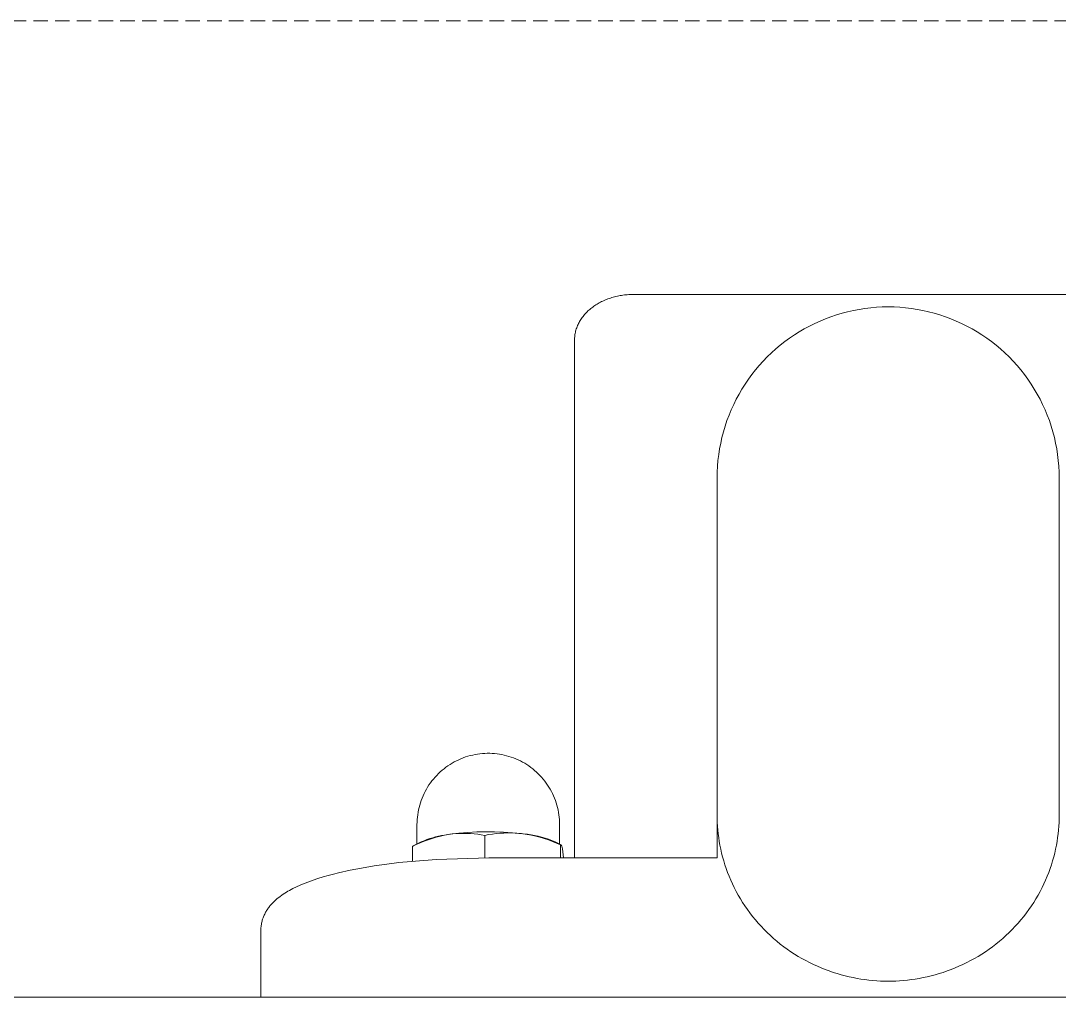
# Model space of a CAD drawing. Header units: millimetres. Extents: x -779 to 3049, y 55 to 2500.
# Drawn here: x -189.4 to -98.4, y 731 to 816.7 of the extents above; entities that cross this region are included whole.
import ezdxf

# ---------------------------------------------------------------- set-up
doc = ezdxf.new("R2010")
doc.units = ezdxf.units.MM
doc.linetypes.add('HIDDEN', pattern=[1.905, 1.27, -0.635])
doc.layers.add('ZANO_R', color=7, linetype='Continuous', lineweight=0)
doc.layers.add('ZANO_R_przerywana', color=7, linetype='HIDDEN', lineweight=0)

msp = doc.modelspace()

# ---------------------------------------------------------------- linework, layer by layer
at = {"layer": 'ZANO_R'}
for p, q in [((-138.044, 792.227), (-138.156, 792.181)), ((-137.931, 792.27), (-138.044, 792.227)), ((-137.818, 792.311), (-137.931, 792.27)), ((-137.704, 792.349), (-137.818, 792.311)), ((-137.584, 792.386), (-137.704, 792.349)), ((-137.465, 792.421), (-137.584, 792.386)), ((-137.344, 792.454), (-137.465, 792.421)), ((-137.223, 792.484), (-137.344, 792.454)), ((-137.101, 792.511), (-137.223, 792.484)), ((-136.978, 792.536), (-137.101, 792.511)), ((-136.856, 792.559), (-136.978, 792.536)), ((-136.732, 792.58), (-136.856, 792.559)), ((-136.609, 792.598), (-136.732, 792.58)), ((-136.484, 792.613), (-136.609, 792.598)), ((-136.36, 792.626), (-136.484, 792.613)), ((-136.235, 792.637), (-136.36, 792.626)), ((-136.11, 792.646), (-136.235, 792.637)), ((-135.985, 792.651), (-136.11, 792.646)), ((-135.86, 792.655), (-135.985, 792.651)), ((-135.735, 792.656), (-135.86, 792.655)), ((-130.424, 792.656), (-135.735, 792.656)), ((-129.454, 792.656), (-130.424, 792.656)), ((-97.262, 792.656), (-129.454, 792.656)), ((-139.599, 791.283), (-139.678, 791.21)), ((-139.518, 791.354), (-139.599, 791.283)), ((-139.435, 791.423), (-139.518, 791.354)), ((-139.351, 791.49), (-139.435, 791.423)), ((-139.261, 791.558), (-139.351, 791.49)), ((-139.169, 791.624), (-139.261, 791.558)), ((-139.077, 791.688), (-139.169, 791.624)), ((-138.982, 791.75), (-139.077, 791.688)), ((-138.887, 791.81), (-138.982, 791.75)), ((-138.79, 791.867), (-138.887, 791.81)), ((-138.691, 791.923), (-138.79, 791.867)), ((-138.592, 791.976), (-138.691, 791.923)), ((-138.485, 792.031), (-138.592, 791.976)), ((-138.376, 792.084), (-138.485, 792.031)), ((-138.267, 792.134), (-138.376, 792.084)), ((-138.156, 792.181), (-138.267, 792.134)), ((-116.41, 791.26), (-115.907, 791.355)), ((-115.907, 791.355), (-115.401, 791.434)), ((-115.401, 791.434), (-114.892, 791.495)), ((-114.892, 791.495), (-114.382, 791.538)), ((-114.382, 791.538), (-113.87, 791.565)), ((-113.87, 791.565), (-113.358, 791.573)), ((-113.358, 791.573), (-112.846, 791.565)), ((-112.846, 791.565), (-112.334, 791.538)), ((-112.334, 791.538), (-111.824, 791.495)), ((-111.824, 791.495), (-111.316, 791.434)), ((-111.316, 791.434), (-110.809, 791.355)), ((-110.809, 791.355), (-110.306, 791.26)), ((-140.354, 790.387), (-140.408, 790.296)), ((-140.297, 790.476), (-140.354, 790.387)), ((-140.238, 790.564), (-140.297, 790.476)), ((-140.176, 790.65), (-140.238, 790.564)), ((-140.112, 790.735), (-140.176, 790.65)), ((-140.046, 790.818), (-140.112, 790.735)), ((-139.977, 790.899), (-140.046, 790.818)), ((-139.906, 790.979), (-139.977, 790.899)), ((-139.832, 791.058), (-139.906, 790.979)), ((-139.756, 791.135), (-139.832, 791.058)), ((-139.678, 791.21), (-139.756, 791.135)), ((-119.334, 790.332), (-118.861, 790.528)), ((-118.861, 790.528), (-118.381, 790.707)), ((-118.381, 790.707), (-117.896, 790.871)), ((-117.896, 790.871), (-117.405, 791.017)), ((-117.405, 791.017), (-116.91, 791.147)), ((-116.91, 791.147), (-116.41, 791.26)), ((-110.306, 791.26), (-109.807, 791.147)), ((-109.807, 791.147), (-109.311, 791.017)), ((-109.311, 791.017), (-108.82, 790.871)), ((-108.82, 790.871), (-108.335, 790.707)), ((-108.335, 790.707), (-107.855, 790.528)), ((-107.855, 790.528), (-107.382, 790.332)), ((-140.732, 789.538), (-140.759, 789.439)), ((-140.702, 789.637), (-140.732, 789.538)), ((-140.669, 789.734), (-140.702, 789.637)), ((-140.632, 789.83), (-140.669, 789.734)), ((-140.593, 789.925), (-140.632, 789.83)), ((-140.552, 790.019), (-140.593, 789.925)), ((-140.507, 790.112), (-140.552, 790.019)), ((-140.46, 790.203), (-140.507, 790.112)), ((-140.408, 790.296), (-140.46, 790.203)), ((-121.152, 789.39), (-120.71, 789.648)), ((-120.71, 789.648), (-120.259, 789.892)), ((-120.259, 789.892), (-119.8, 790.12)), ((-119.8, 790.12), (-119.334, 790.332)), ((-107.382, 790.332), (-106.916, 790.12)), ((-106.916, 790.12), (-106.457, 789.892)), ((-106.457, 789.892), (-106.006, 789.648)), ((-106.006, 789.648), (-105.564, 789.39)), ((-140.857, 788.755), (-140.858, 788.656)), ((-140.858, 757.656), (-140.858, 788.656)), ((-140.852, 788.854), (-140.857, 788.755)), ((-140.844, 788.952), (-140.852, 788.854)), ((-140.833, 789.051), (-140.844, 788.952)), ((-140.819, 789.149), (-140.833, 789.051)), ((-140.802, 789.246), (-140.819, 789.149)), ((-140.782, 789.343), (-140.802, 789.246)), ((-140.759, 789.439), (-140.782, 789.343)), ((-122.422, 788.526), (-122.008, 788.828)), ((-122.008, 788.828), (-121.585, 789.116)), ((-121.585, 789.116), (-121.152, 789.39)), ((-105.564, 789.39), (-105.131, 789.116)), ((-105.131, 789.116), (-104.708, 788.828)), ((-104.708, 788.828), (-104.295, 788.526)), ((-123.596, 787.536), (-123.216, 787.879)), ((-123.216, 787.879), (-122.824, 788.209)), ((-122.824, 788.209), (-122.422, 788.526)), ((-104.295, 788.526), (-103.892, 788.209)), ((-103.892, 788.209), (-103.5, 787.879)), ((-103.5, 787.879), (-103.12, 787.536)), ((-124.664, 786.431), (-124.321, 786.812)), ((-124.321, 786.812), (-123.965, 787.18)), ((-123.965, 787.18), (-123.596, 787.536)), ((-103.12, 787.536), (-102.752, 787.18)), ((-102.752, 787.18), (-102.396, 786.812)), ((-102.396, 786.812), (-102.052, 786.431)), ((-125.31, 785.637), (-124.994, 786.04)), ((-124.994, 786.04), (-124.664, 786.431)), ((-102.052, 786.431), (-101.722, 786.04)), ((-101.722, 786.04), (-101.406, 785.637)), ((-125.901, 784.8), (-125.613, 785.224)), ((-125.613, 785.224), (-125.31, 785.637)), ((-101.406, 785.637), (-101.104, 785.224)), ((-101.104, 785.224), (-100.815, 784.8)), ((-126.433, 783.925), (-126.174, 784.367)), ((-126.174, 784.367), (-125.901, 784.8)), ((-100.815, 784.8), (-100.542, 784.367)), ((-100.542, 784.367), (-100.283, 783.925)), ((-126.904, 783.016), (-126.676, 783.474)), ((-126.676, 783.474), (-126.433, 783.925)), ((-100.283, 783.925), (-100.04, 783.474)), ((-100.04, 783.474), (-99.812, 783.016)), ((-127.312, 782.076), (-127.116, 782.549)), ((-127.116, 782.549), (-126.904, 783.016)), ((-99.812, 783.016), (-99.6, 782.549)), ((-99.6, 782.549), (-99.404, 782.076)), ((-127.655, 781.111), (-127.492, 781.597)), ((-127.492, 781.597), (-127.312, 782.076)), ((-99.404, 782.076), (-99.224, 781.597)), ((-99.224, 781.597), (-99.061, 781.111)), ((-127.932, 780.125), (-127.802, 780.62)), ((-127.802, 780.62), (-127.655, 781.111)), ((-99.061, 781.111), (-98.914, 780.62)), ((-98.914, 780.62), (-98.785, 780.125)), ((-128.14, 779.122), (-128.044, 779.625)), ((-128.044, 779.625), (-127.932, 780.125)), ((-98.785, 780.125), (-98.672, 779.625)), ((-98.672, 779.625), (-98.576, 779.122)), ((-128.279, 778.107), (-128.218, 778.616)), ((-128.218, 778.616), (-128.14, 779.122)), ((-98.576, 779.122), (-98.498, 778.616)), ((-98.498, 778.616), (-98.437, 778.107)), ((-128.323, 777.597), (-128.279, 778.107)), ((-98.437, 778.107), (-98.393, 777.597)), ((-128.358, 776.573), (-128.349, 777.086)), ((-128.349, 777.086), (-128.323, 777.597)), ((-98.393, 777.597), (-98.367, 777.086)), ((-98.367, 777.086), (-98.358, 776.573)), ((-128.358, 776.573), (-128.358, 776.569)), ((-128.358, 776.569), (-128.358, 776.561)), ((-128.358, 776.561), (-128.358, 776.55)), ((-128.358, 776.55), (-128.358, 776.54)), ((-128.358, 776.54), (-128.358, 776.536)), ((-128.358, 776.536), (-128.358, 776.533)), ((-128.358, 776.533), (-128.358, 776.438)), ((-128.358, 776.438), (-128.358, 747.013)), ((-98.358, 776.573), (-98.358, 776.569)), ((-98.358, 776.569), (-98.358, 776.561)), ((-98.358, 776.561), (-98.358, 776.55)), ((-98.358, 776.55), (-98.358, 776.54)), ((-98.358, 776.54), (-98.358, 776.536)), ((-98.358, 776.536), (-98.358, 776.533)), ((-98.358, 776.533), (-98.358, 776.438)), ((-98.358, 776.438), (-98.358, 747.013)), ((-140.858, 743.268), (-140.858, 757.656)), ((-150.41, 752.107), (-150.204, 752.172)), ((-150.204, 752.172), (-149.995, 752.23)), ((-149.995, 752.23), (-149.785, 752.281)), ((-149.785, 752.281), (-149.573, 752.325)), ((-149.573, 752.325), (-149.359, 752.361)), ((-149.359, 752.361), (-149.147, 752.389)), ((-149.147, 752.389), (-148.934, 752.411)), ((-148.934, 752.411), (-148.72, 752.425)), ((-148.72, 752.425), (-148.506, 752.431)), ((-148.506, 752.431), (-148.292, 752.43)), ((-148.292, 752.43), (-148.078, 752.422)), ((-148.078, 752.422), (-147.864, 752.407)), ((-147.864, 752.407), (-147.652, 752.384)), ((-147.652, 752.384), (-147.44, 752.354)), ((-147.44, 752.354), (-147.229, 752.317)), ((-147.229, 752.317), (-147.019, 752.272)), ((-147.019, 752.272), (-146.811, 752.221)), ((-146.811, 752.221), (-146.605, 752.162)), ((-146.605, 752.162), (-146.402, 752.096)), ((-152.303, 751.08), (-152.131, 751.211)), ((-152.131, 751.211), (-151.955, 751.337)), ((-151.955, 751.337), (-151.774, 751.456)), ((-151.774, 751.456), (-151.59, 751.569)), ((-151.59, 751.569), (-151.401, 751.675)), ((-151.401, 751.675), (-151.209, 751.775)), ((-151.209, 751.775), (-151.014, 751.869)), ((-151.014, 751.869), (-150.815, 751.955)), ((-150.815, 751.955), (-150.614, 752.034)), ((-150.614, 752.034), (-150.41, 752.107)), ((-146.402, 752.096), (-146.2, 752.024)), ((-146.2, 752.024), (-146, 751.944)), ((-146, 751.944), (-145.803, 751.857)), ((-145.803, 751.857), (-145.609, 751.763)), ((-145.609, 751.763), (-145.418, 751.663)), ((-145.418, 751.663), (-145.23, 751.556)), ((-145.23, 751.556), (-145.047, 751.443)), ((-145.047, 751.443), (-144.867, 751.323)), ((-144.867, 751.323), (-144.692, 751.197)), ((-153.231, 750.173), (-153.089, 750.337)), ((-153.089, 750.337), (-152.943, 750.497)), ((-152.943, 750.497), (-152.791, 750.651)), ((-152.791, 750.651), (-152.633, 750.799)), ((-152.633, 750.799), (-152.471, 750.942)), ((-152.471, 750.942), (-152.303, 751.08)), ((-144.692, 751.197), (-144.521, 751.066)), ((-144.521, 751.066), (-144.355, 750.928)), ((-144.355, 750.928), (-144.194, 750.785)), ((-144.194, 750.785), (-144.038, 750.637)), ((-144.038, 750.637), (-143.887, 750.483)), ((-143.887, 750.483), (-143.741, 750.324)), ((-143.741, 750.324), (-143.601, 750.16)), ((-153.846, 749.285), (-153.736, 749.471)), ((-153.736, 749.471), (-153.619, 749.653)), ((-153.619, 749.653), (-153.495, 749.831)), ((-153.495, 749.831), (-153.366, 750.004)), ((-153.366, 750.004), (-153.231, 750.173)), ((-143.601, 750.16), (-143.467, 749.991)), ((-143.467, 749.991), (-143.338, 749.818)), ((-143.338, 749.818), (-143.216, 749.641)), ((-143.216, 749.641), (-143.099, 749.459)), ((-143.099, 749.459), (-142.99, 749.274)), ((-154.3, 748.304), (-154.223, 748.506)), ((-154.223, 748.506), (-154.139, 748.705)), ((-154.139, 748.705), (-154.048, 748.902)), ((-154.048, 748.902), (-153.951, 749.095)), ((-153.951, 749.095), (-153.846, 749.285)), ((-142.99, 749.274), (-142.886, 749.084)), ((-142.886, 749.084), (-142.789, 748.892)), ((-142.789, 748.892), (-142.699, 748.696)), ((-142.699, 748.696), (-142.616, 748.497)), ((-142.616, 748.497), (-142.539, 748.295)), ((-154.537, 747.471), (-154.488, 747.682)), ((-154.488, 747.682), (-154.433, 747.892)), ((-154.433, 747.892), (-154.37, 748.099)), ((-154.37, 748.099), (-154.3, 748.304)), ((-142.539, 748.295), (-142.47, 748.091)), ((-142.47, 748.091), (-142.408, 747.885)), ((-142.408, 747.885), (-142.353, 747.676)), ((-142.353, 747.676), (-142.305, 747.466)), ((-154.656, 746.614), (-154.637, 746.83)), ((-154.637, 746.83), (-154.611, 747.045)), ((-154.611, 747.045), (-154.578, 747.259)), ((-154.578, 747.259), (-154.537, 747.471)), ((-142.305, 747.466), (-142.264, 747.254)), ((-142.264, 747.254), (-142.231, 747.041)), ((-142.231, 747.041), (-142.205, 746.827)), ((-142.205, 746.827), (-142.186, 746.613)), ((-128.354, 746.689), (-128.358, 747.013)), ((-128.358, 743.268), (-128.358, 746.829)), ((-128.343, 746.363), (-128.354, 746.689)), ((-98.362, 746.689), (-98.373, 746.363)), ((-98.358, 747.013), (-98.362, 746.689)), ((-154.671, 746.182), (-154.667, 746.398)), ((-154.671, 744.476), (-154.671, 746.182)), ((-154.667, 746.398), (-154.656, 746.614)), ((-142.186, 746.613), (-142.175, 746.397)), ((-142.175, 746.397), (-142.171, 746.182)), ((-142.171, 746.182), (-142.171, 744.476)), ((-128.324, 746.035), (-128.343, 746.363)), ((-128.297, 745.704), (-128.324, 746.035)), ((-98.392, 746.035), (-98.419, 745.704)), ((-98.373, 746.363), (-98.392, 746.035)), ((-154.049, 744.77), (-153.8, 744.865)), ((-153.696, 744.855), (-154.045, 744.727)), ((-153.8, 744.865), (-153.549, 744.952)), ((-153.342, 744.972), (-153.696, 744.855)), ((-153.549, 744.952), (-153.295, 745.031)), ((-152.984, 745.076), (-153.342, 744.972)), ((-153.295, 745.031), (-153.038, 745.102)), ((-153.038, 745.102), (-152.78, 745.164)), ((-152.623, 745.169), (-152.984, 745.076)), ((-152.78, 745.164), (-152.519, 745.219)), ((-152.26, 745.249), (-152.623, 745.169)), ((-152.519, 745.219), (-152.257, 745.265)), ((-151.893, 745.318), (-152.26, 745.249)), ((-152.257, 745.265), (-151.994, 745.302)), ((-151.577, 745.357), (-151.893, 745.318)), ((-151.793, 745.333), (-151.01, 745.426)), ((-151.26, 745.386), (-151.577, 745.357)), ((-150.941, 745.405), (-151.26, 745.386)), ((-151.01, 745.426), (-150.225, 745.494)), ((-150.622, 745.412), (-150.941, 745.405)), ((-150.304, 745.41), (-150.622, 745.412)), ((-149.985, 745.396), (-150.304, 745.41)), ((-150.225, 745.494), (-149.438, 745.538)), ((-149.667, 745.372), (-149.985, 745.396)), ((-149.35, 745.337), (-149.667, 745.372)), ((-149.438, 745.538), (-148.65, 745.558)), ((-149.035, 745.292), (-149.35, 745.337)), ((-148.721, 745.236), (-149.035, 745.292)), ((-148.393, 745.298), (-148.721, 745.236)), ((-148.721, 745.236), (-148.721, 743.268)), ((-148.65, 745.558), (-147.862, 745.553)), ((-148.063, 745.349), (-148.393, 745.298)), ((-147.731, 745.39), (-148.063, 745.349)), ((-147.862, 745.553), (-147.075, 745.524)), ((-147.399, 745.421), (-147.731, 745.39)), ((-147.065, 745.44), (-147.399, 745.421)), ((-147.075, 745.524), (-146.289, 745.471)), ((-146.732, 745.45), (-147.065, 745.44)), ((-146.398, 745.448), (-146.732, 745.45)), ((-146.064, 745.436), (-146.398, 745.448)), ((-146.289, 745.471), (-145.504, 745.393)), ((-145.731, 745.413), (-146.064, 745.436)), ((-145.399, 745.38), (-145.731, 745.413)), ((-145.017, 745.32), (-145.399, 745.38)), ((-145.292, 745.366), (-144.979, 745.331)), ((-144.638, 745.247), (-145.017, 745.32)), ((-144.979, 745.331), (-144.666, 745.284)), ((-144.666, 745.284), (-144.356, 745.227)), ((-144.261, 745.162), (-144.638, 745.247)), ((-144.356, 745.227), (-144.047, 745.16)), ((-143.887, 745.064), (-144.261, 745.162)), ((-144.047, 745.16), (-143.741, 745.082)), ((-143.516, 744.955), (-143.887, 745.064)), ((-143.741, 745.082), (-143.438, 744.993)), ((-143.15, 744.833), (-143.516, 744.955)), ((-143.438, 744.993), (-143.138, 744.895)), ((-143.138, 744.895), (-142.841, 744.786)), ((-128.263, 745.371), (-128.297, 745.704)), ((-128.219, 745.037), (-128.263, 745.371)), ((-128.168, 744.7), (-128.219, 745.037)), ((-98.497, 745.037), (-98.548, 744.7)), ((-98.454, 745.371), (-98.497, 745.037)), ((-98.419, 745.704), (-98.454, 745.371)), ((-154.731, 744.435), (-155.066, 744.273)), ((-155.066, 744.273), (-155.065, 744.274)), ((-155.066, 742.966), (-155.066, 744.273)), ((-155.065, 744.274), (-155.063, 744.275)), ((-155.063, 744.275), (-155.062, 744.276)), ((-155.062, 744.276), (-155.061, 744.277)), ((-155.061, 744.277), (-155.059, 744.278)), ((-155.059, 744.278), (-155.058, 744.279)), ((-155.058, 744.279), (-155.057, 744.28)), ((-155.057, 744.28), (-155.055, 744.281)), ((-155.055, 744.281), (-155.054, 744.282)), ((-155.054, 744.282), (-155.052, 744.283)), ((-155.052, 744.283), (-154.294, 744.667)), ((-155.047, 744.285), (-155.047, 744.285)), ((-155.047, 744.285), (-155.046, 744.285)), ((-155.046, 744.285), (-155.045, 744.286)), ((-155.045, 744.286), (-155.044, 744.286)), ((-155.044, 744.286), (-155.043, 744.286)), ((-155.043, 744.286), (-155.042, 744.286)), ((-155.042, 744.286), (-155.042, 744.286)), ((-155.042, 744.286), (-155.041, 744.286)), ((-155.041, 744.286), (-155.04, 744.286)), ((-155.04, 744.286), (-155.039, 744.286)), ((-155.039, 744.286), (-155.038, 744.286)), ((-155.038, 744.286), (-155.037, 744.286)), ((-154.39, 744.587), (-154.731, 744.435)), ((-154.045, 744.727), (-154.39, 744.587)), ((-154.294, 744.667), (-154.049, 744.77)), ((-142.787, 744.699), (-143.15, 744.833)), ((-142.841, 744.786), (-142.549, 744.667)), ((-142.429, 744.554), (-142.787, 744.699)), ((-142.549, 744.667), (-142.039, 744.409)), ((-142.076, 744.397), (-142.429, 744.554)), ((-142.075, 744.398), (-142.076, 744.397)), ((-142.076, 743.268), (-142.076, 744.397)), ((-142.074, 744.399), (-142.075, 744.398)), ((-142.073, 744.4), (-142.074, 744.399)), ((-142.072, 744.401), (-142.073, 744.4)), ((-142.07, 744.402), (-142.072, 744.401)), ((-142.069, 744.403), (-142.07, 744.402)), ((-142.068, 744.404), (-142.069, 744.403)), ((-142.067, 744.405), (-142.068, 744.404)), ((-142.066, 744.406), (-142.067, 744.405)), ((-142.065, 744.406), (-142.066, 744.406)), ((-142.064, 744.407), (-142.065, 744.406)), ((-142.062, 744.408), (-142.064, 744.407)), ((-142.061, 744.408), (-142.062, 744.408)), ((-142.062, 744.408), (-142.062, 744.408)), ((-142.06, 744.409), (-142.061, 744.408)), ((-142.061, 744.408), (-142.061, 744.408)), ((-142.059, 744.409), (-142.06, 744.409)), ((-142.06, 744.409), (-142.06, 744.409)), ((-142.058, 744.409), (-142.059, 744.409)), ((-142.057, 744.41), (-142.058, 744.41)), ((-142.058, 744.41), (-142.058, 744.409)), ((-142.056, 744.41), (-142.057, 744.41)), ((-142.057, 744.41), (-142.057, 744.41)), ((-142.055, 744.41), (-142.056, 744.41)), ((-142.056, 744.41), (-142.056, 744.41)), ((-142.054, 744.41), (-142.055, 744.41)), ((-142.053, 744.411), (-142.054, 744.411)), ((-142.054, 744.411), (-142.054, 744.41)), ((-142.052, 744.411), (-142.053, 744.411)), ((-142.053, 744.411), (-142.053, 744.411)), ((-142.051, 744.411), (-142.052, 744.411)), ((-142.052, 744.411), (-142.052, 744.411)), ((-142.05, 744.411), (-142.051, 744.411)), ((-142.049, 744.411), (-142.05, 744.411)), ((-142.05, 744.411), (-142.05, 744.411)), ((-142.048, 744.411), (-142.049, 744.411)), ((-142.049, 744.411), (-142.049, 744.411)), ((-142.047, 744.411), (-142.048, 744.411)), ((-142.046, 744.411), (-142.047, 744.411)), ((-142.047, 744.411), (-142.047, 744.411)), ((-142.045, 744.411), (-142.046, 744.411)), ((-142.046, 744.411), (-142.046, 744.411)), ((-142.044, 744.41), (-142.045, 744.411)), ((-142.045, 744.411), (-142.045, 744.411)), ((-142.043, 744.41), (-142.044, 744.41)), ((-142.042, 744.41), (-142.043, 744.41)), ((-142.043, 744.41), (-142.043, 744.41)), ((-142.041, 744.41), (-142.042, 744.41)), ((-142.042, 744.41), (-142.042, 744.41)), ((-142.041, 744.409), (-142.041, 744.41)), ((-142.04, 744.409), (-142.041, 744.409)), ((-142.039, 744.409), (-142.04, 744.409)), ((-142.038, 744.408), (-142.039, 744.409)), ((-142.039, 744.409), (-142.039, 744.409)), ((-142.037, 744.408), (-142.038, 744.408)), ((-142.038, 744.408), (-142.038, 744.408)), ((-142.036, 744.408), (-142.037, 744.408)), ((-142.036, 744.407), (-142.036, 744.408)), ((-142.035, 744.407), (-142.036, 744.407)), ((-142.034, 744.406), (-142.035, 744.407)), ((-142.035, 744.407), (-142.035, 744.407)), ((-142.032, 744.405), (-142.034, 744.406)), ((-142.034, 744.406), (-142.034, 744.406)), ((-142.031, 744.404), (-142.032, 744.405)), ((-142.03, 744.403), (-142.031, 744.404)), ((-142.029, 744.402), (-142.03, 744.403)), ((-142.028, 744.401), (-142.029, 744.402)), ((-142.027, 744.4), (-142.028, 744.401)), ((-142.025, 744.399), (-142.027, 744.4)), ((-142.024, 744.398), (-142.025, 744.399)), ((-142.023, 744.397), (-142.024, 744.398)), ((-142.022, 744.395), (-142.023, 744.397)), ((-142.021, 744.394), (-142.022, 744.395)), ((-142.02, 744.393), (-142.021, 744.394)), ((-142.018, 744.391), (-142.02, 744.393)), ((-142.017, 744.39), (-142.018, 744.391)), ((-142.016, 744.388), (-142.017, 744.39)), ((-142.014, 744.384), (-142.016, 744.388)), ((-142.012, 744.381), (-142.014, 744.384)), ((-142.009, 744.377), (-142.012, 744.381)), ((-142.007, 744.373), (-142.009, 744.377)), ((-142.005, 744.368), (-142.007, 744.373)), ((-142.002, 744.363), (-142.005, 744.368)), ((-142, 744.358), (-142.002, 744.363)), ((-141.997, 744.353), (-142, 744.358)), ((-141.993, 744.342), (-141.997, 744.353)), ((-141.988, 744.329), (-141.993, 744.342)), ((-141.983, 744.316), (-141.988, 744.329)), ((-141.979, 744.301), (-141.983, 744.316)), ((-141.974, 744.285), (-141.979, 744.301)), ((-141.965, 744.25), (-141.974, 744.285)), ((-141.955, 744.21), (-141.965, 744.25)), ((-141.945, 744.165), (-141.955, 744.21)), ((-141.926, 744.06), (-141.945, 744.165)), ((-141.833, 743.268), (-141.926, 744.06)), ((-128.108, 744.363), (-128.168, 744.7)), ((-128.039, 744.024), (-128.108, 744.363)), ((-127.961, 743.685), (-128.039, 744.024)), ((-98.677, 744.024), (-98.755, 743.685)), ((-98.609, 744.363), (-98.677, 744.024)), ((-98.548, 744.7), (-98.609, 744.363)), ((-155.188, 742.954), (-152.962, 743.129)), ((-152.962, 743.129), (-148.358, 743.268)), ((-148.358, 743.268), (-128.358, 743.268)), ((-127.875, 743.346), (-127.961, 743.685)), ((-127.779, 743.006), (-127.875, 743.346)), ((-98.842, 743.346), (-98.937, 743.006)), ((-98.755, 743.685), (-98.842, 743.346)), ((-161.553, 741.947), (-160.545, 742.172)), ((-160.545, 742.172), (-159.532, 742.369)), ((-159.532, 742.369), (-158.426, 742.554)), ((-158.426, 742.554), (-157.315, 742.713)), ((-157.315, 742.713), (-156.253, 742.844)), ((-156.253, 742.844), (-155.188, 742.954)), ((-127.674, 742.666), (-127.779, 743.006)), ((-127.561, 742.328), (-127.674, 742.666)), ((-127.437, 741.99), (-127.561, 742.328)), ((-99.156, 742.328), (-99.279, 741.99)), ((-99.042, 742.666), (-99.156, 742.328)), ((-98.937, 743.006), (-99.042, 742.666)), ((-164.167, 741.169), (-163.768, 741.311)), ((-163.768, 741.311), (-163.353, 741.449)), ((-163.353, 741.449), (-162.907, 741.586)), ((-162.907, 741.586), (-162.458, 741.714)), ((-162.458, 741.714), (-162.006, 741.835)), ((-162.006, 741.835), (-161.553, 741.947)), ((-127.305, 741.653), (-127.437, 741.99)), ((-127.163, 741.317), (-127.305, 741.653)), ((-127.012, 740.984), (-127.163, 741.317)), ((-99.553, 741.317), (-99.704, 740.984)), ((-99.411, 741.653), (-99.553, 741.317)), ((-99.279, 741.99), (-99.411, 741.653)), ((-166.124, 740.251), (-165.984, 740.334)), ((-165.984, 740.334), (-165.841, 740.415)), ((-165.841, 740.415), (-165.695, 740.494)), ((-165.695, 740.494), (-165.545, 740.572)), ((-165.545, 740.572), (-165.238, 740.722)), ((-165.238, 740.722), (-164.917, 740.867)), ((-164.917, 740.867), (-164.55, 741.021)), ((-164.55, 741.021), (-164.167, 741.169)), ((-126.852, 740.653), (-127.012, 740.984)), ((-126.682, 740.325), (-126.852, 740.653)), ((-126.504, 739.999), (-126.682, 740.325)), ((-100.034, 740.325), (-100.213, 739.999)), ((-99.864, 740.653), (-100.034, 740.325)), ((-99.704, 740.984), (-99.864, 740.653)), ((-167.286, 739.358), (-167.169, 739.472)), ((-167.169, 739.472), (-167.04, 739.589)), ((-167.04, 739.589), (-166.918, 739.692)), ((-166.918, 739.692), (-166.793, 739.793)), ((-166.793, 739.793), (-166.665, 739.89)), ((-166.665, 739.89), (-166.534, 739.985)), ((-166.534, 739.985), (-166.4, 740.076)), ((-166.4, 740.076), (-166.263, 740.165)), ((-166.263, 740.165), (-166.124, 740.251)), ((-126.316, 739.677), (-126.504, 739.999)), ((-126.119, 739.359), (-126.316, 739.677)), ((-100.4, 739.677), (-100.597, 739.359)), ((-100.213, 739.999), (-100.4, 739.677)), ((-167.985, 738.42), (-167.944, 738.495)), ((-167.944, 738.495), (-167.902, 738.57)), ((-167.902, 738.57), (-167.857, 738.643)), ((-167.857, 738.643), (-167.812, 738.714)), ((-167.812, 738.714), (-167.764, 738.785)), ((-167.764, 738.785), (-167.716, 738.854)), ((-167.716, 738.854), (-167.666, 738.921)), ((-167.666, 738.921), (-167.615, 738.987)), ((-167.615, 738.987), (-167.563, 739.052)), ((-167.563, 739.052), (-167.509, 739.116)), ((-167.509, 739.116), (-167.455, 739.178)), ((-167.455, 739.178), (-167.399, 739.239)), ((-167.399, 739.239), (-167.343, 739.299)), ((-167.343, 739.299), (-167.286, 739.358)), ((-125.913, 739.045), (-126.119, 739.359)), ((-125.698, 738.735), (-125.913, 739.045)), ((-125.475, 738.43), (-125.698, 738.735)), ((-101.018, 738.735), (-101.241, 738.43)), ((-100.803, 739.045), (-101.018, 738.735)), ((-100.597, 739.359), (-100.803, 739.045)), ((-168.302, 737.528), (-168.282, 737.623)), ((-168.282, 737.623), (-168.259, 737.717)), ((-168.259, 737.717), (-168.233, 737.81)), ((-168.233, 737.81), (-168.205, 737.901)), ((-168.205, 737.901), (-168.174, 737.992)), ((-168.174, 737.992), (-168.141, 738.08)), ((-168.141, 738.08), (-168.105, 738.167)), ((-168.105, 738.167), (-168.068, 738.253)), ((-168.068, 738.253), (-168.028, 738.337)), ((-168.028, 738.337), (-167.985, 738.42)), ((-125.243, 738.129), (-125.475, 738.43)), ((-125.003, 737.835), (-125.243, 738.129)), ((-124.755, 737.546), (-125.003, 737.835)), ((-101.713, 737.835), (-101.961, 737.546)), ((-101.473, 738.129), (-101.713, 737.835)), ((-101.241, 738.43), (-101.473, 738.129)), ((-168.358, 736.946), (-168.357, 737.045)), ((-168.358, 736.945), (-168.358, 731.044)), ((-168.357, 737.045), (-168.352, 737.143)), ((-168.352, 737.143), (-168.344, 737.24)), ((-168.344, 737.24), (-168.333, 737.337)), ((-168.333, 737.337), (-168.319, 737.433)), ((-168.319, 737.433), (-168.302, 737.528)), ((-124.499, 737.263), (-124.755, 737.546)), ((-124.236, 736.986), (-124.499, 737.263)), ((-123.965, 736.716), (-124.236, 736.986)), ((-123.687, 736.453), (-123.965, 736.716)), ((-102.752, 736.716), (-103.03, 736.453)), ((-102.481, 736.986), (-102.752, 736.716)), ((-102.217, 737.263), (-102.481, 736.986)), ((-101.961, 737.546), (-102.217, 737.263)), ((-123.402, 736.197), (-123.687, 736.453)), ((-123.11, 735.949), (-123.402, 736.197)), ((-122.813, 735.708), (-123.11, 735.949)), ((-103.606, 735.949), (-103.904, 735.708)), ((-103.315, 736.197), (-103.606, 735.949)), ((-103.03, 736.453), (-103.315, 736.197)), ((-122.509, 735.475), (-122.813, 735.708)), ((-122.2, 735.25), (-122.509, 735.475)), ((-121.886, 735.033), (-122.2, 735.25)), ((-121.566, 734.825), (-121.886, 735.033)), ((-121.242, 734.625), (-121.566, 734.825)), ((-105.15, 734.825), (-105.474, 734.625)), ((-104.831, 735.033), (-105.15, 734.825)), ((-104.516, 735.25), (-104.831, 735.033)), ((-104.207, 735.475), (-104.516, 735.25)), ((-103.904, 735.708), (-104.207, 735.475)), ((-120.915, 734.434), (-121.242, 734.625)), ((-120.583, 734.252), (-120.915, 734.434)), ((-120.248, 734.078), (-120.583, 734.252)), ((-119.909, 733.914), (-120.248, 734.078)), ((-119.568, 733.758), (-119.909, 733.914)), ((-106.807, 733.914), (-107.148, 733.758)), ((-106.469, 734.078), (-106.807, 733.914)), ((-106.134, 734.252), (-106.469, 734.078)), ((-105.802, 734.434), (-106.134, 734.252)), ((-105.474, 734.625), (-105.802, 734.434)), ((-119.225, 733.611), (-119.568, 733.758)), ((-118.88, 733.474), (-119.225, 733.611)), ((-118.533, 733.345), (-118.88, 733.474)), ((-118.184, 733.226), (-118.533, 733.345)), ((-117.835, 733.115), (-118.184, 733.226)), ((-117.486, 733.014), (-117.835, 733.115)), ((-117.136, 732.921), (-117.486, 733.014)), ((-109.231, 733.014), (-109.581, 732.921)), ((-108.881, 733.115), (-109.231, 733.014)), ((-108.532, 733.226), (-108.881, 733.115)), ((-108.184, 733.345), (-108.532, 733.226)), ((-107.837, 733.474), (-108.184, 733.345)), ((-107.491, 733.611), (-107.837, 733.474)), ((-107.148, 733.758), (-107.491, 733.611)), ((-116.786, 732.837), (-117.136, 732.921)), ((-116.436, 732.761), (-116.786, 732.837)), ((-116.088, 732.695), (-116.436, 732.761)), ((-115.74, 732.636), (-116.088, 732.695)), ((-115.394, 732.586), (-115.74, 732.636)), ((-115.049, 732.544), (-115.394, 732.586)), ((-114.706, 732.51), (-115.049, 732.544)), ((-114.365, 732.484), (-114.706, 732.51)), ((-114.027, 732.466), (-114.365, 732.484)), ((-113.691, 732.455), (-114.027, 732.466)), ((-113.358, 732.452), (-113.691, 732.455)), ((-113.025, 732.455), (-113.358, 732.452)), ((-112.689, 732.466), (-113.025, 732.455)), ((-112.351, 732.484), (-112.689, 732.466)), ((-112.01, 732.51), (-112.351, 732.484)), ((-111.667, 732.544), (-112.01, 732.51)), ((-111.323, 732.586), (-111.667, 732.544)), ((-110.976, 732.636), (-111.323, 732.586)), ((-110.629, 732.695), (-110.976, 732.636)), ((-110.28, 732.761), (-110.629, 732.695)), ((-109.931, 732.837), (-110.28, 732.761)), ((-109.581, 732.921), (-109.931, 732.837)), ((-308.358, 731.044), (-18.358, 731.044))]:
    msp.add_line(p, q, dxfattribs=at)
at = {"layer": 'ZANO_R_przerywana'}
msp.add_line((-588.358, 816.656), (-28.358, 816.656), dxfattribs=at)

doc.saveas('drawing.dxf')
